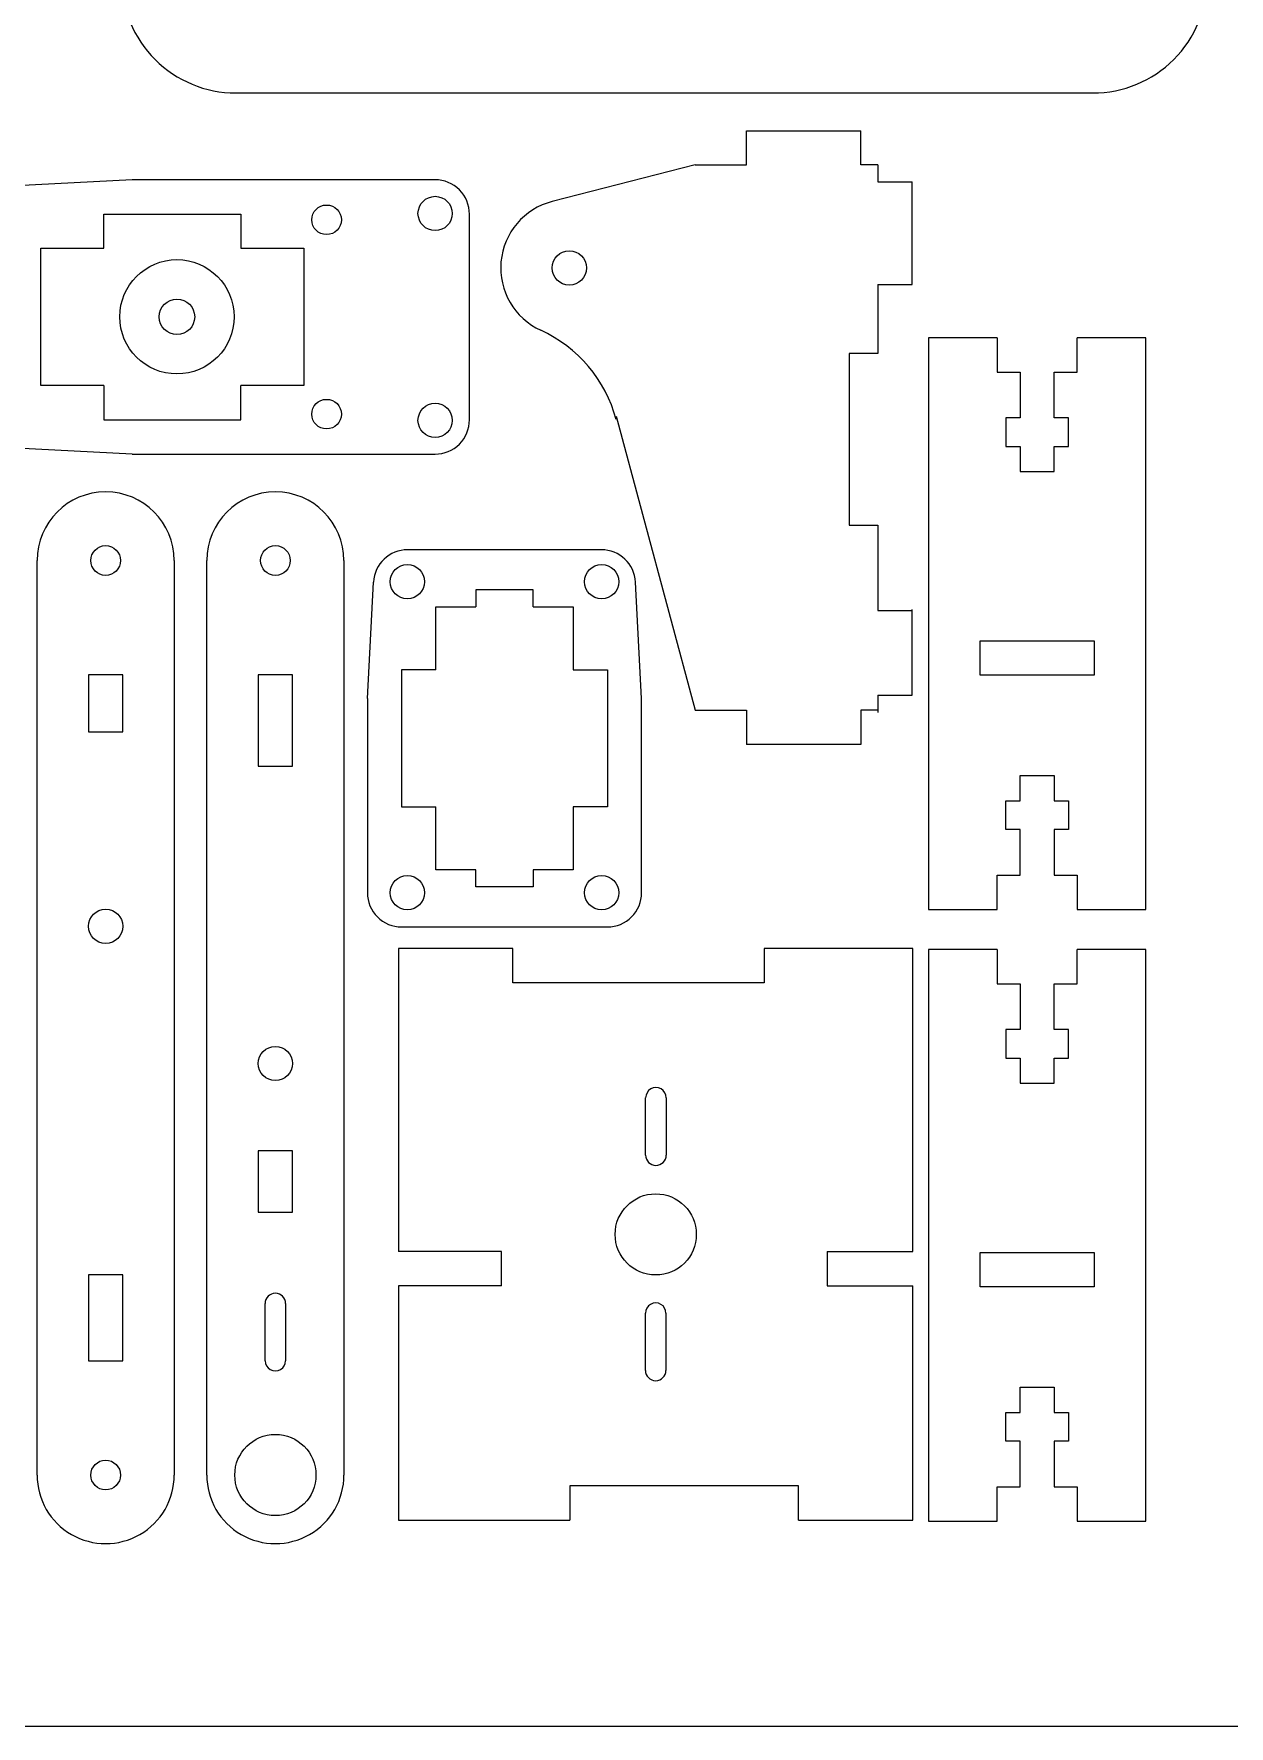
# Model space of a CAD drawing. Header units: centimetres. Extents: x -33.6 to 27.4, y -11.2 to 19.3.
# Drawn here: x -3.52 to 6.94, y -11.21 to 3.59 of the extents above; entities that cross this region are included whole.
import ezdxf

# ---------------------------------------------------------------- set-up
doc = ezdxf.new("R2010")
doc.units = ezdxf.units.CM
doc.header["$MEASUREMENT"] = 0
doc.layers.add('Default', color=7, linetype='Continuous')
doc.layers.add('Layer 1', color=7, linetype='Continuous')

msp = doc.modelspace()

# ---------------------------------------------------------------- linework, layer by layer
msp.add_lwpolyline([(-33.579, -11.212), (27.381, -11.212), (27.381, 19.268), (-33.579, 19.268)], close=True)
at = {"layer": 'Default', "color": 4, "lineweight": 0}
for points, knots in [([(-2.756, 4.075), (-2.756, 3.81), (-2.651, 3.556), (-2.463, 3.368), (-2.463, 3.368), (-2.275, 3.181), (-2.021, 3.075), (-1.756, 3.075)], [0, 0, 0, 0, 0.333333, 0.333333, 0.333333, 0.333333, 1, 1, 1, 1]), ([(5.744, 3.075), (6.009, 3.075), (6.264, 3.181), (6.451, 3.368), (6.451, 3.368), (6.639, 3.556), (6.744, 3.81), (6.744, 4.075)], [0, 0, 0, 0, 0.333333, 0.333333, 0.333333, 0.333333, 1, 1, 1, 1]), ([(0.288, 2.016), (0.288, 2.095), (0.257, 2.171), (0.2, 2.228), (0.2, 2.228), (0.144, 2.284), (0.068, 2.316), (-0.012, 2.316)], [0, 0, 0, 0, 0.333333, 0.333333, 0.333333, 0.333333, 1, 1, 1, 1]), ([(1.013, 2.126), (0.767, 2.063), (0.587, 1.852), (0.564, 1.599), (0.564, 1.599), (0.542, 1.345), (0.681, 1.105), (0.912, 0.999)], [0, 0, 0, 0, 0.333333, 0.333333, 0.333333, 0.333333, 1, 1, 1, 1]), ([(-0.012, -0.084), (0.068, -0.084), (0.144, -0.053), (0.2, 0.003), (0.2, 0.003), (0.257, 0.06), (0.288, 0.136), (0.288, 0.216)], [0, 0, 0, 0, 0.333333, 0.333333, 0.333333, 0.333333, 1, 1, 1, 1]), ([(-0.81, -1.015), (-0.81, -0.684), (-1.079, -0.415), (-1.41, -0.415), (-1.41, -0.415), (-1.741, -0.415), (-2.01, -0.684), (-2.01, -1.015)], [0, 0, 0, 0, 0.333333, 0.333333, 0.333333, 0.333333, 1, 1, 1, 1]), ([(-0.605, -3.921), (-0.605, -4), (-0.573, -4.077), (-0.517, -4.133), (-0.517, -4.133), (-0.461, -4.189), (-0.384, -4.221), (-0.305, -4.221)], [0, 0, 0, 0, 0.333333, 0.333333, 0.333333, 0.333333, 1, 1, 1, 1]), ([(1.495, -4.221), (1.575, -4.221), (1.651, -4.189), (1.707, -4.133), (1.707, -4.133), (1.763, -4.077), (1.795, -4), (1.795, -3.921)], [0, 0, 0, 0, 0.333333, 0.333333, 0.333333, 0.333333, 1, 1, 1, 1]), ([(-2.01, -9.015), (-2.01, -9.23), (-1.896, -9.428), (-1.71, -9.535), (-1.71, -9.535), (-1.524, -9.642), (-1.296, -9.642), (-1.11, -9.535), (-1.11, -9.535), (-0.924, -9.428), (-0.81, -9.23), (-0.81, -9.015)], [0, 0, 0, 0, 0.25, 0.25, 0.25, 0.25, 0.5, 0.5, 0.5, 0.5, 1, 1, 1, 1])]:
    msp.add_open_spline(points, degree=3, knots=knots, dxfattribs=at)
for points in [[(-1.756, 3.075), (-1.756, 3.075), (5.744, 3.075), (5.744, 3.075)], [(2.712, 2.745), (2.712, 2.745), (3.712, 2.745), (3.712, 2.745)], [(2.712, 2.445), (2.712, 2.445), (2.712, 2.745), (2.712, 2.745)], [(3.712, 2.445), (3.712, 2.445), (3.712, 2.745), (3.712, 2.745)], [(2.262, 2.445), (2.262, 2.445), (1.013, 2.126), (1.013, 2.126)], [(2.262, 2.445), (2.262, 2.445), (2.712, 2.445), (2.712, 2.445)], [(3.862, 2.445), (3.862, 2.445), (3.712, 2.445), (3.712, 2.445)], [(3.862, 2.445), (3.862, 2.445), (3.862, 2.299), (3.862, 2.299)], [(-2.662, 2.316), (-2.662, 2.316), (-3.677, 2.262), (-3.677, 2.262)], [(-0.012, 2.316), (-0.012, 2.316), (-2.662, 2.316), (-2.662, 2.316)], [(3.862, 2.299), (3.862, 2.299), (4.162, 2.299), (4.162, 2.299)], [(4.162, 1.399), (4.162, 1.399), (4.162, 2.299), (4.162, 2.299)], [(0.288, 0.216), (0.288, 0.216), (0.288, 2.016), (0.288, 2.016)], [(3.862, 1.399), (3.862, 1.399), (3.862, 0.795), (3.862, 0.795)], [(3.862, 1.399), (3.862, 1.399), (4.162, 1.399), (4.162, 1.399)], [(1.572, 0.219), (1.48, 0.564), (1.238, 0.851), (0.912, 0.999)], [(4.306, 0.933), (4.306, 0.933), (4.306, -4.067), (4.306, -4.067)], [(4.906, 0.933), (4.906, 0.933), (4.306, 0.933), (4.306, 0.933)], [(4.906, 0.933), (4.906, 0.933), (4.906, 0.633), (4.906, 0.633)], [(6.206, 0.933), (6.206, 0.933), (5.606, 0.933), (5.606, 0.933)], [(5.606, 0.633), (5.606, 0.633), (5.606, 0.933), (5.606, 0.933)], [(6.206, -4.067), (6.206, -4.067), (6.206, 0.933), (6.206, 0.933)], [(3.862, 0.795), (3.862, 0.795), (3.612, 0.795), (3.612, 0.795)], [(3.612, 0.795), (3.612, 0.795), (3.612, -0.705), (3.612, -0.705)], [(4.906, 0.633), (4.906, 0.633), (5.106, 0.633), (5.106, 0.633)], [(5.106, 0.633), (5.106, 0.633), (5.106, 0.233), (5.106, 0.233)], [(5.406, 0.633), (5.406, 0.633), (5.606, 0.633), (5.606, 0.633)], [(5.406, 0.233), (5.406, 0.233), (5.406, 0.633), (5.406, 0.633)], [(1.572, 0.249), (1.572, 0.249), (2.262, -2.325), (2.262, -2.325)], [(4.981, 0.233), (4.981, 0.233), (4.981, -0.017), (4.981, -0.017)], [(5.106, 0.233), (5.106, 0.233), (4.981, 0.233), (4.981, 0.233)], [(5.531, 0.233), (5.531, 0.233), (5.406, 0.233), (5.406, 0.233)], [(5.531, -0.017), (5.531, -0.017), (5.531, 0.233), (5.531, 0.233)], [(-2.662, -0.084), (-2.662, -0.084), (-3.677, -0.031), (-3.677, -0.031)], [(-2.662, -0.084), (-2.662, -0.084), (-0.012, -0.084), (-0.012, -0.084)], [(4.981, -0.017), (4.981, -0.017), (5.106, -0.017), (5.106, -0.017)], [(5.106, -0.017), (5.106, -0.017), (5.106, -0.237), (5.106, -0.237)], [(5.406, -0.237), (5.406, -0.237), (5.406, -0.017), (5.406, -0.017)], [(5.406, -0.017), (5.406, -0.017), (5.531, -0.017), (5.531, -0.017)], [(5.106, -0.237), (5.106, -0.237), (5.406, -0.237), (5.406, -0.237)], [(3.612, -0.705), (3.612, -0.705), (3.862, -0.705), (3.862, -0.705)], [(3.862, -0.705), (3.862, -0.705), (3.862, -1.205), (3.862, -1.205)], [(-2.01, -9.015), (-2.01, -9.015), (-2.01, -1.015), (-2.01, -1.015)], [(-0.81, -1.015), (-0.81, -1.015), (-0.81, -9.015), (-0.81, -9.015)], [(-0.252, -0.921), (-0.412, -0.921), (-0.543, -1.046), (-0.552, -1.205)], [(1.442, -0.921), (1.442, -0.921), (-0.252, -0.921), (-0.252, -0.921)], [(1.742, -1.205), (1.734, -1.046), (1.602, -0.921), (1.442, -0.921)], [(-0.605, -2.221), (-0.605, -2.221), (-0.552, -1.205), (-0.552, -1.205)], [(1.795, -2.221), (1.795, -2.221), (1.742, -1.205), (1.742, -1.205)], [(3.862, -1.205), (3.862, -1.205), (3.862, -1.453), (3.862, -1.453)], [(3.862, -1.453), (3.862, -1.453), (4.162, -1.453), (4.162, -1.453)], [(4.162, -2.193), (4.162, -2.193), (4.162, -1.443), (4.162, -1.443)], [(3.862, -2.193), (3.862, -2.193), (3.862, -2.345), (3.862, -2.345)], [(3.862, -2.193), (3.862, -2.193), (4.162, -2.193), (4.162, -2.193)], [(-0.605, -2.221), (-0.605, -2.221), (-0.605, -3.921), (-0.605, -3.921)], [(1.795, -3.921), (1.795, -3.921), (1.795, -2.221), (1.795, -2.221)], [(2.262, -2.325), (2.262, -2.325), (2.712, -2.325), (2.712, -2.325)], [(2.712, -2.325), (2.712, -2.325), (2.712, -2.625), (2.712, -2.625)], [(3.862, -2.325), (3.862, -2.325), (3.712, -2.325), (3.712, -2.325)], [(3.712, -2.325), (3.712, -2.325), (3.712, -2.625), (3.712, -2.625)], [(3.712, -2.625), (3.712, -2.625), (2.712, -2.625), (2.712, -2.625)], [(5.106, -2.897), (5.106, -2.897), (5.406, -2.897), (5.406, -2.897)], [(5.106, -3.117), (5.106, -3.117), (5.106, -2.897), (5.106, -2.897)], [(5.406, -2.897), (5.406, -2.897), (5.406, -3.117), (5.406, -3.117)], [(4.981, -3.117), (4.981, -3.117), (5.106, -3.117), (5.106, -3.117)], [(4.981, -3.367), (4.981, -3.367), (4.981, -3.117), (4.981, -3.117)], [(5.406, -3.117), (5.406, -3.117), (5.531, -3.117), (5.531, -3.117)], [(5.531, -3.117), (5.531, -3.117), (5.531, -3.367), (5.531, -3.367)], [(5.106, -3.367), (5.106, -3.367), (4.981, -3.367), (4.981, -3.367)], [(5.106, -3.767), (5.106, -3.767), (5.106, -3.367), (5.106, -3.367)], [(5.531, -3.367), (5.531, -3.367), (5.406, -3.367), (5.406, -3.367)], [(5.406, -3.367), (5.406, -3.367), (5.406, -3.767), (5.406, -3.767)], [(4.906, -3.767), (4.906, -3.767), (5.106, -3.767), (5.106, -3.767)], [(4.906, -4.067), (4.906, -4.067), (4.906, -3.767), (4.906, -3.767)], [(5.406, -3.767), (5.406, -3.767), (5.606, -3.767), (5.606, -3.767)], [(5.606, -3.767), (5.606, -3.767), (5.606, -4.067), (5.606, -4.067)], [(4.306, -4.067), (4.306, -4.067), (4.906, -4.067), (4.906, -4.067)], [(5.606, -4.067), (5.606, -4.067), (6.206, -4.067), (6.206, -4.067)], [(-0.305, -4.221), (-0.305, -4.221), (1.495, -4.221), (1.495, -4.221)], [(4.306, -4.418), (4.306, -4.418), (4.306, -9.418), (4.306, -9.418)], [(4.906, -4.418), (4.906, -4.418), (4.306, -4.418), (4.306, -4.418)], [(4.906, -4.418), (4.906, -4.418), (4.906, -4.718), (4.906, -4.718)], [(6.206, -4.418), (6.206, -4.418), (5.606, -4.418), (5.606, -4.418)], [(5.606, -4.718), (5.606, -4.718), (5.606, -4.418), (5.606, -4.418)], [(6.206, -9.418), (6.206, -9.418), (6.206, -4.418), (6.206, -4.418)], [(4.906, -4.718), (4.906, -4.718), (5.106, -4.718), (5.106, -4.718)], [(5.106, -4.718), (5.106, -4.718), (5.106, -5.118), (5.106, -5.118)], [(5.406, -4.718), (5.406, -4.718), (5.606, -4.718), (5.606, -4.718)], [(5.406, -5.118), (5.406, -5.118), (5.406, -4.718), (5.406, -4.718)], [(4.981, -5.118), (4.981, -5.118), (4.981, -5.368), (4.981, -5.368)], [(5.106, -5.118), (5.106, -5.118), (4.981, -5.118), (4.981, -5.118)], [(5.531, -5.118), (5.531, -5.118), (5.406, -5.118), (5.406, -5.118)], [(5.531, -5.368), (5.531, -5.368), (5.531, -5.118), (5.531, -5.118)], [(4.981, -5.368), (4.981, -5.368), (5.106, -5.368), (5.106, -5.368)], [(5.106, -5.368), (5.106, -5.368), (5.106, -5.588), (5.106, -5.588)], [(5.406, -5.588), (5.406, -5.588), (5.406, -5.368), (5.406, -5.368)], [(5.406, -5.368), (5.406, -5.368), (5.531, -5.368), (5.531, -5.368)], [(5.106, -5.588), (5.106, -5.588), (5.406, -5.588), (5.406, -5.588)], [(0.568, -7.06), (0.568, -7.06), (-0.332, -7.06), (-0.332, -7.06)], [(0.568, -7.36), (0.568, -7.36), (0.568, -7.06), (0.568, -7.06)], [(3.418, -7.06), (3.418, -7.06), (4.168, -7.06), (4.168, -7.06)], [(3.418, -7.06), (3.418, -7.06), (3.418, -7.36), (3.418, -7.36)], [(-0.332, -7.36), (-0.332, -7.36), (-0.332, -9.41), (-0.332, -9.41)], [(0.568, -7.36), (0.568, -7.36), (-0.332, -7.36), (-0.332, -7.36)], [(3.418, -7.36), (3.418, -7.36), (4.168, -7.36), (4.168, -7.36)], [(4.168, -9.41), (4.168, -9.41), (4.168, -7.36), (4.168, -7.36)], [(5.106, -8.248), (5.106, -8.248), (5.406, -8.248), (5.406, -8.248)], [(5.106, -8.468), (5.106, -8.468), (5.106, -8.248), (5.106, -8.248)], [(5.406, -8.248), (5.406, -8.248), (5.406, -8.468), (5.406, -8.468)], [(4.981, -8.468), (4.981, -8.468), (5.106, -8.468), (5.106, -8.468)], [(4.981, -8.718), (4.981, -8.718), (4.981, -8.468), (4.981, -8.468)], [(5.406, -8.468), (5.406, -8.468), (5.531, -8.468), (5.531, -8.468)], [(5.531, -8.468), (5.531, -8.468), (5.531, -8.718), (5.531, -8.718)], [(5.106, -8.718), (5.106, -8.718), (4.981, -8.718), (4.981, -8.718)], [(5.106, -9.118), (5.106, -9.118), (5.106, -8.718), (5.106, -8.718)], [(5.531, -8.718), (5.531, -8.718), (5.406, -8.718), (5.406, -8.718)], [(5.406, -8.718), (5.406, -8.718), (5.406, -9.118), (5.406, -9.118)], [(4.906, -9.118), (4.906, -9.118), (5.106, -9.118), (5.106, -9.118)], [(4.906, -9.418), (4.906, -9.418), (4.906, -9.118), (4.906, -9.118)], [(5.406, -9.118), (5.406, -9.118), (5.606, -9.118), (5.606, -9.118)], [(5.606, -9.118), (5.606, -9.118), (5.606, -9.418), (5.606, -9.418)], [(4.306, -9.418), (4.306, -9.418), (4.906, -9.418), (4.906, -9.418)], [(5.606, -9.418), (5.606, -9.418), (6.206, -9.418), (6.206, -9.418)]]:
    msp.add_open_spline(points, degree=3, dxfattribs=at)
at = {"layer": 'Default', "color": 1, "lineweight": 0}
for points, knots in [([(-1.092, 1.966), (-1.092, 1.894), (-1.033, 1.836), (-0.962, 1.836), (-0.962, 1.836), (-0.89, 1.836), (-0.832, 1.894), (-0.832, 1.966), (-0.832, 1.966), (-0.832, 2.037), (-0.89, 2.095), (-0.962, 2.095), (-0.962, 2.095), (-1.033, 2.095), (-1.092, 2.037), (-1.092, 1.966)], [0, 0, 0, 0, 0.2, 0.2, 0.2, 0.2, 0.4, 0.4, 0.4, 0.4, 0.6, 0.6, 0.6, 0.6, 1, 1, 1, 1]), ([(-0.162, 2.021), (-0.162, 1.938), (-0.094, 1.871), (-0.012, 1.871), (-0.012, 1.871), (0.071, 1.871), (0.138, 1.938), (0.138, 2.021), (0.138, 2.021), (0.138, 2.103), (0.071, 2.171), (-0.012, 2.171), (-0.012, 2.171), (-0.094, 2.171), (-0.162, 2.103), (-0.162, 2.021)], [0, 0, 0, 0, 0.2, 0.2, 0.2, 0.2, 0.4, 0.4, 0.4, 0.4, 0.6, 0.6, 0.6, 0.6, 1, 1, 1, 1]), ([(1.162, 1.695), (1.079, 1.695), (1.012, 1.628), (1.012, 1.545), (1.012, 1.545), (1.012, 1.462), (1.079, 1.395), (1.162, 1.395), (1.162, 1.395), (1.245, 1.395), (1.312, 1.462), (1.312, 1.545), (1.312, 1.545), (1.312, 1.628), (1.245, 1.695), (1.162, 1.695)], [0, 0, 0, 0, 0.2, 0.2, 0.2, 0.2, 0.4, 0.4, 0.4, 0.4, 0.6, 0.6, 0.6, 0.6, 1, 1, 1, 1]), ([(-1.092, 0.266), (-1.092, 0.194), (-1.033, 0.136), (-0.962, 0.136), (-0.962, 0.136), (-0.89, 0.136), (-0.832, 0.194), (-0.832, 0.266), (-0.832, 0.266), (-0.832, 0.337), (-0.89, 0.395), (-0.962, 0.395), (-0.962, 0.395), (-1.033, 0.395), (-1.092, 0.337), (-1.092, 0.266)], [0, 0, 0, 0, 0.2, 0.2, 0.2, 0.2, 0.4, 0.4, 0.4, 0.4, 0.6, 0.6, 0.6, 0.6, 1, 1, 1, 1]), ([(-0.162, 0.211), (-0.162, 0.128), (-0.094, 0.061), (-0.012, 0.061), (-0.012, 0.061), (0.071, 0.061), (0.138, 0.128), (0.138, 0.211), (0.138, 0.211), (0.138, 0.293), (0.071, 0.361), (-0.012, 0.361), (-0.012, 0.361), (-0.094, 0.361), (-0.162, 0.293), (-0.162, 0.211)], [0, 0, 0, 0, 0.2, 0.2, 0.2, 0.2, 0.4, 0.4, 0.4, 0.4, 0.6, 0.6, 0.6, 0.6, 1, 1, 1, 1]), ([(-1.41, -0.885), (-1.482, -0.885), (-1.54, -0.944), (-1.54, -1.015), (-1.54, -1.015), (-1.54, -1.087), (-1.482, -1.145), (-1.41, -1.145), (-1.41, -1.145), (-1.338, -1.145), (-1.28, -1.087), (-1.28, -1.015), (-1.28, -1.015), (-1.28, -0.944), (-1.338, -0.885), (-1.41, -0.885)], [0, 0, 0, 0, 0.2, 0.2, 0.2, 0.2, 0.4, 0.4, 0.4, 0.4, 0.6, 0.6, 0.6, 0.6, 1, 1, 1, 1]), ([(-0.255, -1.051), (-0.338, -1.051), (-0.405, -1.118), (-0.405, -1.201), (-0.405, -1.201), (-0.405, -1.283), (-0.338, -1.351), (-0.255, -1.351), (-0.255, -1.351), (-0.172, -1.351), (-0.105, -1.283), (-0.105, -1.201), (-0.105, -1.201), (-0.105, -1.118), (-0.172, -1.051), (-0.255, -1.051)], [0, 0, 0, 0, 0.2, 0.2, 0.2, 0.2, 0.4, 0.4, 0.4, 0.4, 0.6, 0.6, 0.6, 0.6, 1, 1, 1, 1]), ([(1.445, -1.051), (1.362, -1.051), (1.295, -1.118), (1.295, -1.201), (1.295, -1.201), (1.295, -1.284), (1.362, -1.351), (1.445, -1.351), (1.445, -1.351), (1.528, -1.351), (1.595, -1.284), (1.595, -1.201), (1.595, -1.201), (1.595, -1.118), (1.528, -1.051), (1.445, -1.051)], [0, 0, 0, 0, 0.2, 0.2, 0.2, 0.2, 0.4, 0.4, 0.4, 0.4, 0.6, 0.6, 0.6, 0.6, 1, 1, 1, 1]), ([(-0.255, -3.771), (-0.338, -3.771), (-0.405, -3.838), (-0.405, -3.921), (-0.405, -3.921), (-0.405, -4.004), (-0.338, -4.071), (-0.255, -4.071), (-0.255, -4.071), (-0.172, -4.071), (-0.105, -4.004), (-0.105, -3.921), (-0.105, -3.921), (-0.105, -3.838), (-0.172, -3.771), (-0.255, -3.771)], [0, 0, 0, 0, 0.2, 0.2, 0.2, 0.2, 0.4, 0.4, 0.4, 0.4, 0.6, 0.6, 0.6, 0.6, 1, 1, 1, 1]), ([(1.445, -3.771), (1.362, -3.771), (1.295, -3.838), (1.295, -3.921), (1.295, -3.921), (1.295, -4.004), (1.362, -4.071), (1.445, -4.071), (1.445, -4.071), (1.528, -4.071), (1.595, -4.004), (1.595, -3.921), (1.595, -3.921), (1.595, -3.838), (1.528, -3.771), (1.445, -3.771)], [0, 0, 0, 0, 0.2, 0.2, 0.2, 0.2, 0.4, 0.4, 0.4, 0.4, 0.6, 0.6, 0.6, 0.6, 1, 1, 1, 1]), ([(-1.41, -5.265), (-1.493, -5.265), (-1.56, -5.332), (-1.56, -5.415), (-1.56, -5.415), (-1.56, -5.498), (-1.493, -5.565), (-1.41, -5.565), (-1.41, -5.565), (-1.327, -5.565), (-1.26, -5.498), (-1.26, -5.415), (-1.26, -5.415), (-1.26, -5.332), (-1.327, -5.265), (-1.41, -5.265)], [0, 0, 0, 0, 0.2, 0.2, 0.2, 0.2, 0.4, 0.4, 0.4, 0.4, 0.6, 0.6, 0.6, 0.6, 1, 1, 1, 1]), ([(2.01, -5.716), (2.01, -5.684), (1.993, -5.654), (1.965, -5.638), (1.965, -5.638), (1.937, -5.622), (1.903, -5.622), (1.875, -5.638), (1.875, -5.638), (1.847, -5.654), (1.83, -5.684), (1.83, -5.716)], [0, 0, 0, 0, 0.25, 0.25, 0.25, 0.25, 0.5, 0.5, 0.5, 0.5, 1, 1, 1, 1]), ([(1.83, -6.216), (1.83, -6.266), (1.87, -6.306), (1.92, -6.306), (1.92, -6.306), (1.969, -6.306), (2.01, -6.266), (2.01, -6.216)], [0, 0, 0, 0, 0.333333, 0.333333, 0.333333, 0.333333, 1, 1, 1, 1]), ([(-1.32, -7.515), (-1.32, -7.466), (-1.36, -7.425), (-1.41, -7.425), (-1.41, -7.425), (-1.46, -7.425), (-1.5, -7.466), (-1.5, -7.515)], [0, 0, 0, 0, 0.333333, 0.333333, 0.333333, 0.333333, 1, 1, 1, 1]), ([(2.008, -7.6), (2.008, -7.568), (1.991, -7.538), (1.963, -7.522), (1.963, -7.522), (1.936, -7.506), (1.901, -7.506), (1.873, -7.522), (1.873, -7.522), (1.846, -7.538), (1.828, -7.568), (1.828, -7.6)], [0, 0, 0, 0, 0.25, 0.25, 0.25, 0.25, 0.5, 0.5, 0.5, 0.5, 1, 1, 1, 1]), ([(-1.5, -8.015), (-1.5, -8.047), (-1.483, -8.077), (-1.455, -8.093), (-1.455, -8.093), (-1.427, -8.109), (-1.393, -8.109), (-1.365, -8.093), (-1.365, -8.093), (-1.337, -8.077), (-1.32, -8.047), (-1.32, -8.015)], [0, 0, 0, 0, 0.25, 0.25, 0.25, 0.25, 0.5, 0.5, 0.5, 0.5, 1, 1, 1, 1]), ([(1.828, -8.1), (1.828, -8.149), (1.869, -8.19), (1.918, -8.19), (1.918, -8.19), (1.968, -8.19), (2.008, -8.149), (2.008, -8.1)], [0, 0, 0, 0, 0.333333, 0.333333, 0.333333, 0.333333, 1, 1, 1, 1]), ([(-1.41, -8.66), (-1.606, -8.66), (-1.765, -8.819), (-1.765, -9.015), (-1.765, -9.015), (-1.765, -9.211), (-1.606, -9.37), (-1.41, -9.37), (-1.41, -9.37), (-1.214, -9.37), (-1.055, -9.211), (-1.055, -9.015), (-1.055, -9.015), (-1.055, -8.819), (-1.214, -8.66), (-1.41, -8.66)], [0, 0, 0, 0, 0.2, 0.2, 0.2, 0.2, 0.4, 0.4, 0.4, 0.4, 0.6, 0.6, 0.6, 0.6, 1, 1, 1, 1])]:
    msp.add_open_spline(points, degree=3, knots=knots, dxfattribs=at)
at = {"layer": 'Default', "color": 2, "lineweight": 0}
for points in [[(-2.912, 2.016), (-2.912, 2.016), (-1.712, 2.016), (-1.712, 2.016)], [(-2.912, 1.716), (-2.912, 1.716), (-2.912, 2.016), (-2.912, 2.016)], [(-1.712, 2.016), (-1.712, 2.016), (-1.712, 1.716), (-1.712, 1.716)], [(-3.462, 1.716), (-3.462, 1.716), (-2.912, 1.716), (-2.912, 1.716)], [(-3.462, 0.516), (-3.462, 0.516), (-3.462, 1.716), (-3.462, 1.716)], [(-1.712, 1.716), (-1.712, 1.716), (-1.162, 1.716), (-1.162, 1.716)], [(-1.162, 1.716), (-1.162, 1.716), (-1.162, 0.516), (-1.162, 0.516)], [(-2.912, 0.516), (-2.912, 0.516), (-3.462, 0.516), (-3.462, 0.516)], [(-2.912, 0.516), (-2.912, 0.516), (-2.912, 0.216), (-2.912, 0.216)], [(-1.162, 0.516), (-1.162, 0.516), (-1.712, 0.516), (-1.712, 0.516)], [(-1.712, 0.216), (-1.712, 0.216), (-1.712, 0.516), (-1.712, 0.516)], [(-2.912, 0.216), (-2.912, 0.216), (-1.712, 0.216), (-1.712, 0.216)], [(0.845, -1.271), (0.845, -1.271), (0.345, -1.271), (0.345, -1.271)], [(0.345, -1.271), (0.345, -1.271), (0.345, -1.421), (0.345, -1.421)], [(0.845, -1.421), (0.845, -1.421), (0.845, -1.271), (0.845, -1.271)], [(-0.005, -1.421), (-0.005, -1.421), (0.345, -1.421), (0.345, -1.421)], [(-0.005, -1.971), (-0.005, -1.971), (-0.005, -1.421), (-0.005, -1.421)], [(0.845, -1.421), (0.845, -1.421), (1.195, -1.421), (1.195, -1.421)], [(1.195, -1.421), (1.195, -1.421), (1.195, -1.971), (1.195, -1.971)], [(-0.305, -1.971), (-0.305, -1.971), (-0.305, -3.171), (-0.305, -3.171)], [(-0.005, -1.971), (-0.005, -1.971), (-0.305, -1.971), (-0.305, -1.971)], [(1.195, -1.971), (1.195, -1.971), (1.495, -1.971), (1.495, -1.971)], [(1.495, -1.971), (1.495, -1.971), (1.495, -3.171), (1.495, -3.171)], [(-0.305, -3.171), (-0.305, -3.171), (-0.005, -3.171), (-0.005, -3.171)], [(-0.005, -3.721), (-0.005, -3.721), (-0.005, -3.171), (-0.005, -3.171)], [(1.195, -3.171), (1.195, -3.171), (1.195, -3.721), (1.195, -3.721)], [(1.495, -3.171), (1.495, -3.171), (1.195, -3.171), (1.195, -3.171)], [(0.345, -3.721), (0.345, -3.721), (-0.005, -3.721), (-0.005, -3.721)], [(0.345, -3.871), (0.345, -3.871), (0.345, -3.721), (0.345, -3.721)], [(1.195, -3.721), (1.195, -3.721), (0.845, -3.721), (0.845, -3.721)], [(0.845, -3.721), (0.845, -3.721), (0.845, -3.871), (0.845, -3.871)], [(0.845, -3.871), (0.845, -3.871), (0.345, -3.871), (0.345, -3.871)]]:
    msp.add_open_spline(points, degree=3, dxfattribs=at)
at = {"layer": 'Default', "color": 1, "lineweight": 0}
for points in [[(4.756, -2.017), (4.756, -2.017), (4.756, -1.717), (4.756, -1.717)], [(4.756, -1.717), (4.756, -1.717), (5.756, -1.717), (5.756, -1.717)], [(5.756, -1.717), (5.756, -1.717), (5.756, -2.017), (5.756, -2.017)], [(-1.26, -2.015), (-1.26, -2.015), (-1.56, -2.015), (-1.56, -2.015)], [(-1.56, -2.015), (-1.56, -2.015), (-1.56, -2.815), (-1.56, -2.815)], [(-1.26, -2.815), (-1.26, -2.815), (-1.26, -2.015), (-1.26, -2.015)], [(5.756, -2.017), (5.756, -2.017), (4.756, -2.017), (4.756, -2.017)], [(-1.56, -2.815), (-1.56, -2.815), (-1.26, -2.815), (-1.26, -2.815)], [(1.83, -6.216), (1.83, -6.216), (1.83, -5.716), (1.83, -5.716)], [(2.01, -5.716), (2.01, -5.716), (2.01, -6.216), (2.01, -6.216)], [(-1.26, -6.178), (-1.26, -6.178), (-1.56, -6.178), (-1.56, -6.178)], [(-1.56, -6.178), (-1.56, -6.178), (-1.56, -6.715), (-1.56, -6.715)], [(-1.26, -6.715), (-1.26, -6.715), (-1.26, -6.178), (-1.26, -6.178)], [(-1.56, -6.715), (-1.56, -6.715), (-1.26, -6.715), (-1.26, -6.715)], [(4.756, -7.368), (4.756, -7.368), (4.756, -7.068), (4.756, -7.068)], [(4.756, -7.068), (4.756, -7.068), (5.756, -7.068), (5.756, -7.068)], [(5.756, -7.068), (5.756, -7.068), (5.756, -7.368), (5.756, -7.368)], [(5.756, -7.368), (5.756, -7.368), (4.756, -7.368), (4.756, -7.368)], [(-1.5, -8.015), (-1.5, -8.015), (-1.5, -7.515), (-1.5, -7.515)], [(-1.32, -7.515), (-1.32, -7.515), (-1.32, -8.015), (-1.32, -8.015)], [(1.828, -8.1), (1.828, -8.1), (1.828, -7.6), (1.828, -7.6)], [(2.008, -7.6), (2.008, -7.6), (2.008, -8.1), (2.008, -8.1)]]:
    msp.add_open_spline(points, degree=3, dxfattribs=at)
at = {"layer": 'Layer 1', "color": 3, "lineweight": 0}
msp.add_open_spline([(-2.771, 1.117), (-2.771, 0.841), (-2.547, 0.617), (-2.271, 0.617), (-2.271, 0.617), (-1.995, 0.617), (-1.771, 0.841), (-1.771, 1.117), (-1.771, 1.117), (-1.771, 1.393), (-1.995, 1.617), (-2.271, 1.617), (-2.271, 1.617), (-2.547, 1.617), (-2.771, 1.393), (-2.771, 1.117)], degree=3, knots=[0, 0, 0, 0, 0.2, 0.2, 0.2, 0.2, 0.4, 0.4, 0.4, 0.4, 0.6, 0.6, 0.6, 0.6, 1, 1, 1, 1], dxfattribs=at)
at = {"layer": 'Layer 1', "color": 1, "lineweight": 0}
for points in [[(-2.426, 1.117), (-2.426, 1.031), (-2.356, 0.962), (-2.271, 0.962), (-2.271, 0.962), (-2.185, 0.962), (-2.116, 1.031), (-2.116, 1.117), (-2.116, 1.117), (-2.116, 1.203), (-2.185, 1.272), (-2.271, 1.272), (-2.271, 1.272), (-2.356, 1.272), (-2.426, 1.203), (-2.426, 1.117)], [(-2.895, -0.885), (-2.967, -0.885), (-3.025, -0.944), (-3.025, -1.015), (-3.025, -1.015), (-3.025, -1.087), (-2.967, -1.145), (-2.895, -1.145), (-2.895, -1.145), (-2.823, -1.145), (-2.765, -1.087), (-2.765, -1.015), (-2.765, -1.015), (-2.765, -0.944), (-2.823, -0.885), (-2.895, -0.885)], [(-2.895, -4.065), (-2.978, -4.065), (-3.045, -4.132), (-3.045, -4.215), (-3.045, -4.215), (-3.045, -4.298), (-2.978, -4.365), (-2.895, -4.365), (-2.895, -4.365), (-2.812, -4.365), (-2.745, -4.298), (-2.745, -4.215), (-2.745, -4.215), (-2.745, -4.132), (-2.812, -4.065), (-2.895, -4.065)], [(1.918, -7.265), (2.114, -7.265), (2.273, -7.106), (2.273, -6.91), (2.273, -6.91), (2.273, -6.714), (2.114, -6.555), (1.918, -6.555), (1.918, -6.555), (1.722, -6.555), (1.563, -6.714), (1.563, -6.91), (1.563, -6.91), (1.563, -7.106), (1.722, -7.265), (1.918, -7.265)], [(-2.895, -8.885), (-2.967, -8.885), (-3.025, -8.944), (-3.025, -9.015), (-3.025, -9.015), (-3.025, -9.087), (-2.967, -9.145), (-2.895, -9.145), (-2.895, -9.145), (-2.823, -9.145), (-2.765, -9.087), (-2.765, -9.015), (-2.765, -9.015), (-2.765, -8.944), (-2.823, -8.885), (-2.895, -8.885)]]:
    msp.add_open_spline(points, degree=3, knots=[0, 0, 0, 0, 0.2, 0.2, 0.2, 0.2, 0.4, 0.4, 0.4, 0.4, 0.6, 0.6, 0.6, 0.6, 1, 1, 1, 1], dxfattribs=at)
at = {"layer": 'Layer 1', "color": 4, "lineweight": 0}
for points, knots in [([(-2.295, -1.015), (-2.295, -0.684), (-2.564, -0.415), (-2.895, -0.415), (-2.895, -0.415), (-3.227, -0.415), (-3.495, -0.684), (-3.495, -1.015)], [0, 0, 0, 0, 0.333333, 0.333333, 0.333333, 0.333333, 1, 1, 1, 1]), ([(-3.495, -9.015), (-3.495, -9.23), (-3.381, -9.428), (-3.195, -9.535), (-3.195, -9.535), (-3.01, -9.642), (-2.781, -9.642), (-2.595, -9.535), (-2.595, -9.535), (-2.41, -9.428), (-2.295, -9.23), (-2.295, -9.015)], [0, 0, 0, 0, 0.25, 0.25, 0.25, 0.25, 0.5, 0.5, 0.5, 0.5, 1, 1, 1, 1])]:
    msp.add_open_spline(points, degree=3, knots=knots, dxfattribs=at)
for points in [[(-3.495, -9.015), (-3.495, -9.015), (-3.495, -1.015), (-3.495, -1.015)], [(-2.295, -1.015), (-2.295, -1.015), (-2.295, -9.015), (-2.295, -9.015)], [(-0.332, -4.41), (-0.332, -4.41), (-0.332, -7.06), (-0.332, -7.06)], [(0.668, -4.41), (0.668, -4.41), (-0.332, -4.41), (-0.332, -4.41)], [(0.668, -4.71), (0.668, -4.71), (0.668, -4.41), (0.668, -4.41)], [(4.168, -4.41), (4.168, -4.41), (2.868, -4.41), (2.868, -4.41)], [(2.868, -4.41), (2.868, -4.41), (2.868, -4.71), (2.868, -4.71)], [(4.168, -7.06), (4.168, -7.06), (4.168, -4.41), (4.168, -4.41)], [(2.868, -4.71), (2.868, -4.71), (0.668, -4.71), (0.668, -4.71)], [(1.168, -9.11), (1.168, -9.11), (1.168, -9.41), (1.168, -9.41)], [(3.168, -9.11), (3.168, -9.11), (1.168, -9.11), (1.168, -9.11)], [(3.168, -9.41), (3.168, -9.41), (3.168, -9.11), (3.168, -9.11)], [(-0.332, -9.41), (-0.332, -9.41), (1.168, -9.41), (1.168, -9.41)], [(3.168, -9.41), (3.168, -9.41), (4.168, -9.41), (4.168, -9.41)]]:
    msp.add_open_spline(points, degree=3, dxfattribs=at)
at = {"layer": 'Layer 1', "color": 1, "lineweight": 0}
for points in [[(-2.745, -2.015), (-2.745, -2.015), (-3.045, -2.015), (-3.045, -2.015)], [(-3.045, -2.015), (-3.045, -2.015), (-3.045, -2.515), (-3.045, -2.515)], [(-2.745, -2.515), (-2.745, -2.515), (-2.745, -2.015), (-2.745, -2.015)], [(-3.045, -2.515), (-3.045, -2.515), (-2.745, -2.515), (-2.745, -2.515)], [(-2.745, -7.265), (-2.745, -7.265), (-3.045, -7.265), (-3.045, -7.265)], [(-3.045, -7.265), (-3.045, -7.265), (-3.045, -8.015), (-3.045, -8.015)], [(-2.745, -8.015), (-2.745, -8.015), (-2.745, -7.265), (-2.745, -7.265)], [(-3.045, -8.015), (-3.045, -8.015), (-2.745, -8.015), (-2.745, -8.015)]]:
    msp.add_open_spline(points, degree=3, dxfattribs=at)

doc.saveas('drawing.dxf')
